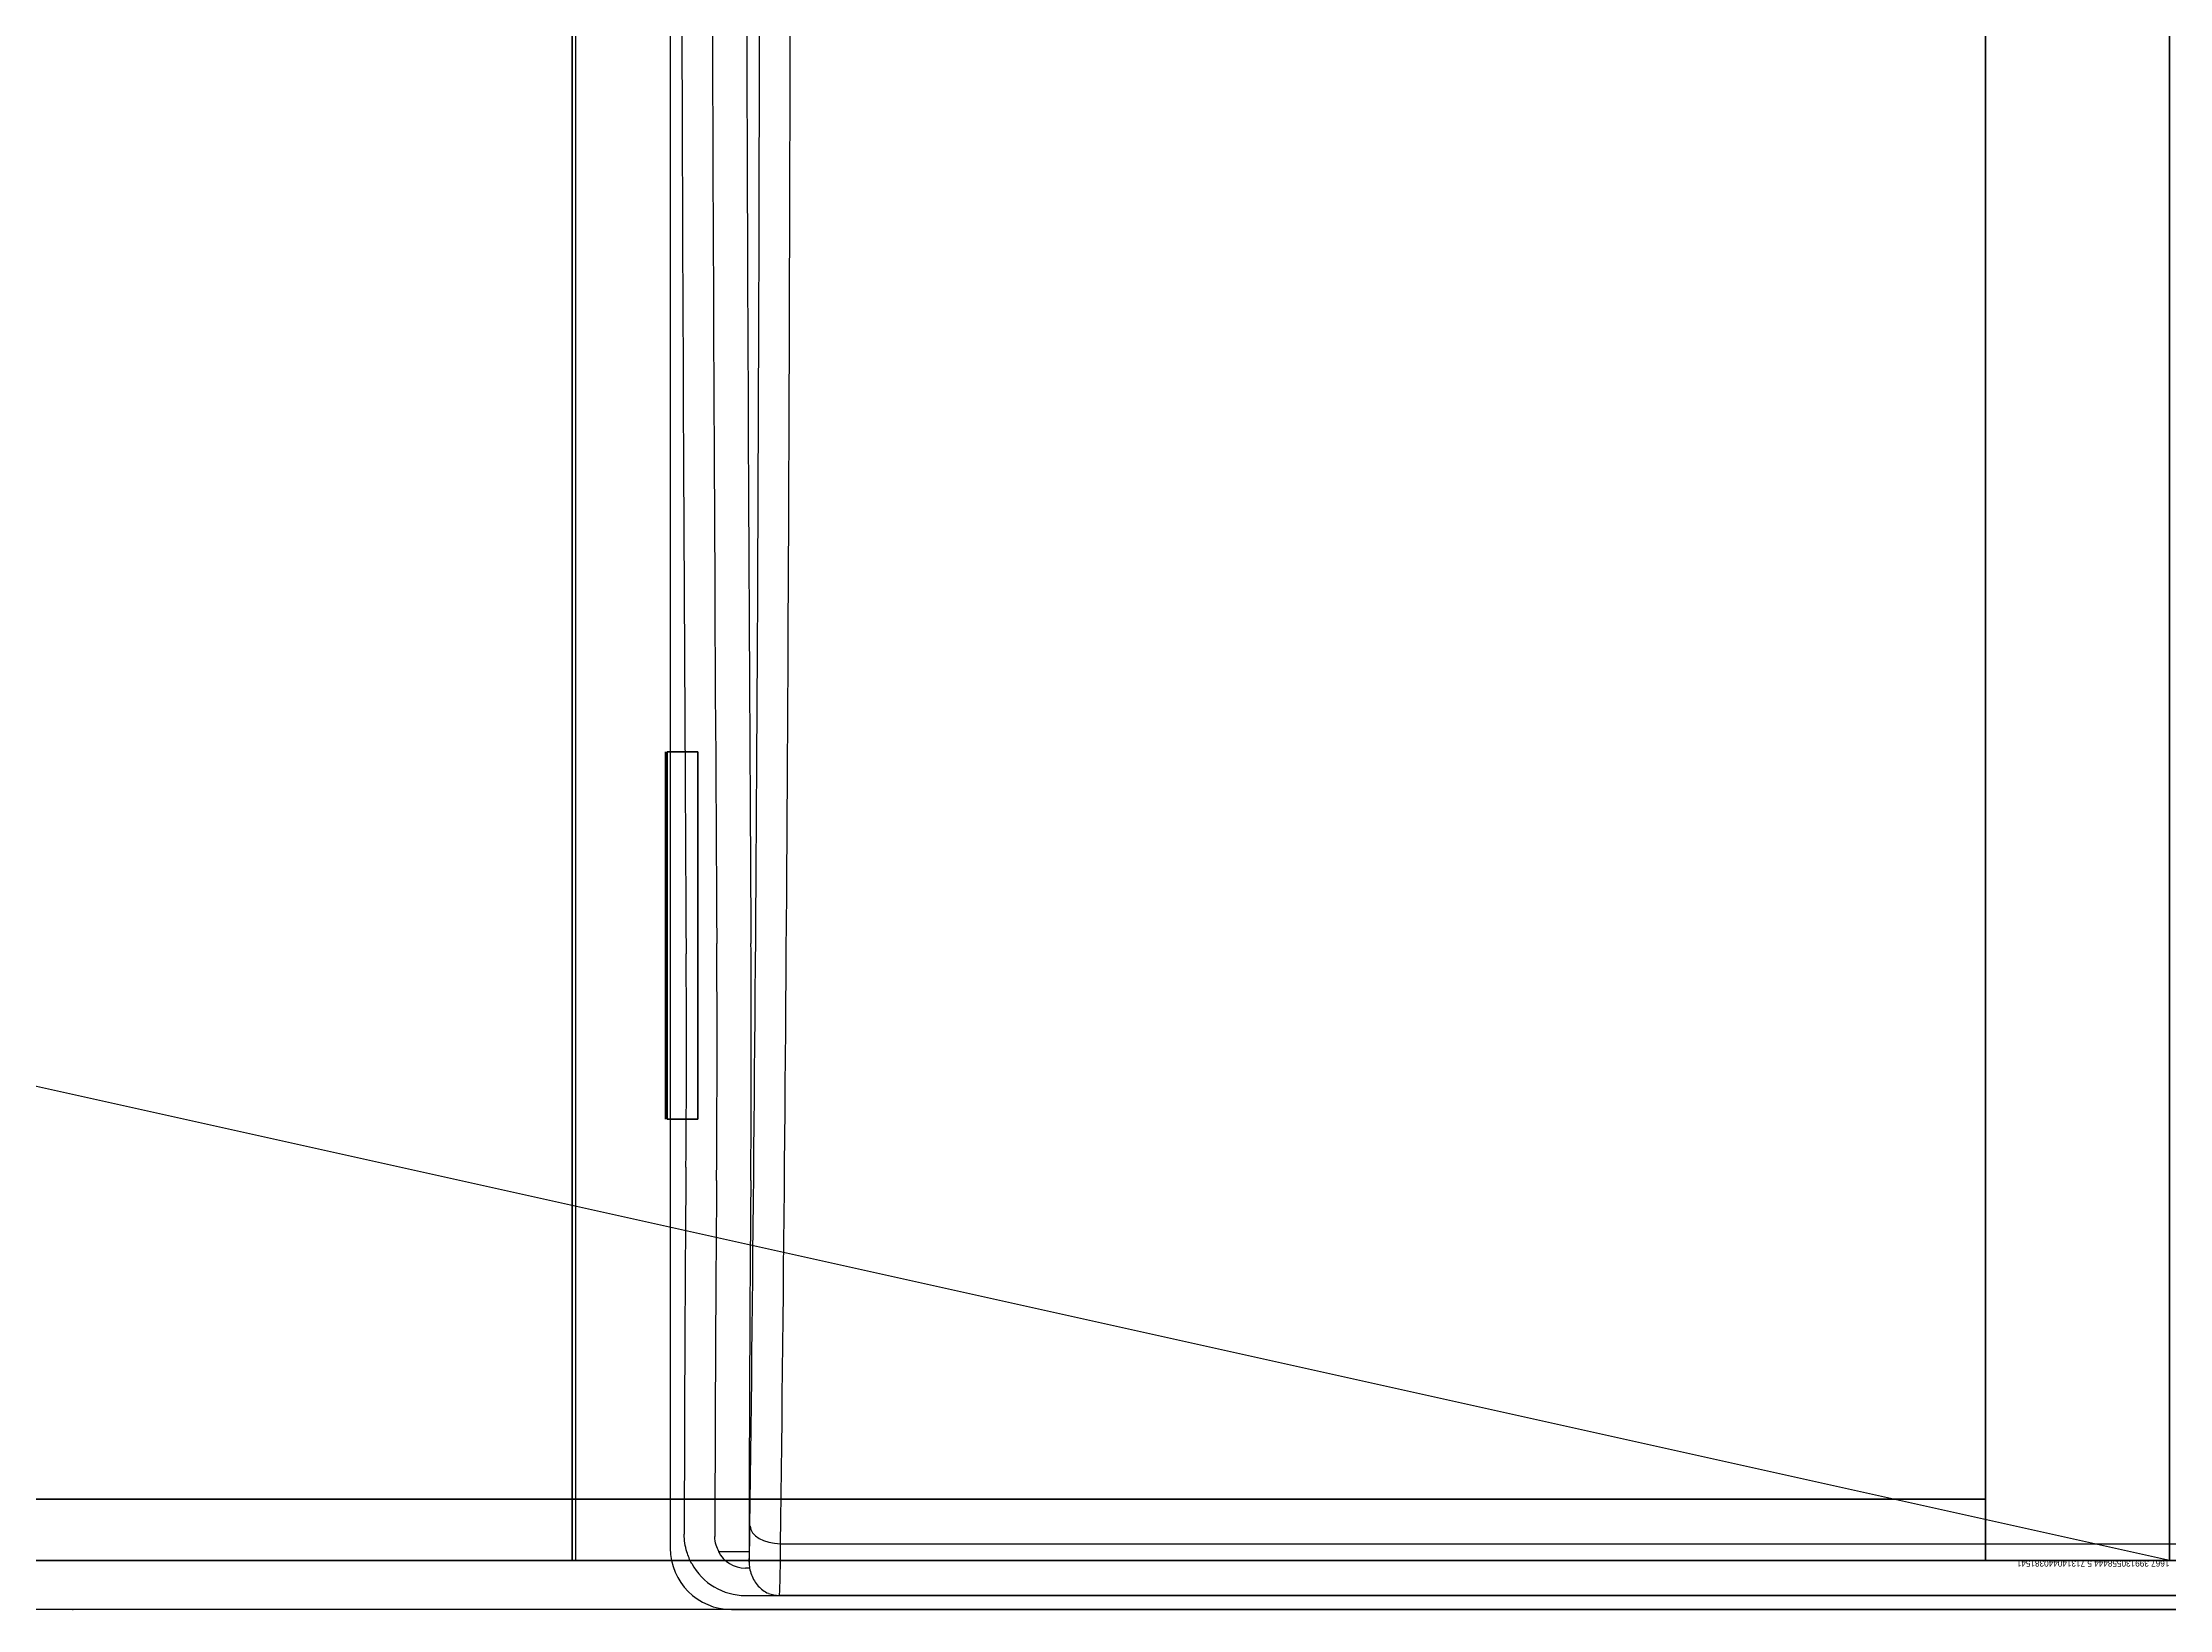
# Model space of a CAD drawing. Header units: millimetres. Extents: x 38967 to 51721, y 49836 to 53207.
# Drawn here: x 48918.63 to 48953.34, y 51766.64 to 51792.22 of the extents above; entities that cross this region are included whole.
import ezdxf

# ---------------------------------------------------------------- set-up
doc = ezdxf.new("R2010")
doc.units = ezdxf.units.MM
doc.header["$LTSCALE"] = 5
for name, color, linetype in [('200-EquipBlack-3d', 250, 'Continuous'), ('200-EquipBorder-2d', 9, 'Continuous'), ('200-EquipInternal-2d', 252, 'Continuous'), ('200-EquipRed-3d', 1, 'Continuous'), ('200-EquipRemBorder-2d', 21, 'Continuous'), ('200-EquipSteel-3d', 9, 'Continuous'), ('200-EquipWhite-3d', 7, 'Continuous'), ('elev3', 8, 'Continuous')]:
    doc.layers.add(name, color=color, linetype=linetype)
doc.layers.add('200-InsPoint-3D', color=3, linetype='Continuous', plot=False)

# ---------------------------------------------------------------- blocks, each defined once
blk = doc.blocks.new('SIGMA-SL-OFF-ON')
at = {"layer": '200-EquipWhite-3d'}
blk.add_3dface([(-5.3, 30), (-5.3, -30), (-5.3, -30, -60), (-5.3, 30, -60)], dxfattribs=at)
at = {"layer": '200-EquipBlack-3d'}
mesh = blk.add_polyface(dxfattribs=at)
corners = [(0, 30, -60), (0, -30, -60), (0, -30), (0, 30), (-5, 30, -60), (-5, -30, -60), (-5, -30), (-5, 30)]
mesh.append_faces([[corners[k] for k in face] for face in [(0, 3, 2, 1), (4, 5, 6, 7), (0, 1, 5, 4), (3, 7, 6, 2), (0, 4, 7, 3), (1, 2, 6, 5)]])
blk = doc.blocks.new('SL50')
at = {"layer": '200-EquipBorder-2d'}
for p, q in [((436.5, 0), (107.5, 0)), ((462, -8), (446.3, -8)), ((446.5, -376.3), (446.5, -10)), ((462, -315.25), (462, -8))]:
    blk.add_line(p, q, dxfattribs=at)
blk.add_ellipse((436.5, -10), major_axis=(7.07, 7.07), ratio=0.999695, start_param=5.497945, end_param=7.068437, dxfattribs=at)
at = {"layer": '200-EquipInternal-2d'}
for p, q in [((434.23, -2.27), (109.77, -2.27)), ((115.27, -2.27), (428.73, -2.27)), ((428.7, -2.3), (115.3, -2.3)), ((428.73, -2.27), (428.7, -2.3)), ((433.56, -6.76), (434.23, -6.76)), ((433.64, -9.47), (433.64, -7.71)), ((438.55, -9.47), (433.64, -9.47)), ((428.49, -10.73), (115.51, -10.73))]:
    blk.add_line(p, q, dxfattribs=at)
for centre, major_axis, ratio, start_param, end_param in [((428.7, -22.3), (0, -20), 0.013091, 3.159046, 4.095446), ((428.7, -7.3), (-3.54, 3.54), 0.999695, 5.134048, 5.497624), ((428.73, -7.27), (-1.92, 4.64), 0.975612, 5.517958, 5.880912), ((428.73, -7.27), (3.54, 3.54), 0.999695, 0.784335, 0.784957), ((434.22, -12.28), (3.83, 9.25), 0.998727, 5.604772, 6.675599), ((434.22, -11.77), (2.1, 4.55), 0.997235, 5.62472, 6.714253), ((430.85, 0), (0, 160), 0.017455, 4.259593, 4.653147), ((433.7, -22.3), (0, 15), 0.017455, 0.235483, 0.953853), ((435.54, -300), (0, -500), 0.017281, 4.095446, 4.712389), ((428.49, -13.62), (5, -0.06), 0.578515, 0.021398, 1.577959), ((440.54, -300), (0, 495), 0.017455, 0.953853, 1.570796), ((436.35, 0), (0, -160), 0.018001, 1.118, 1.496321), ((441.35, 0), (0, 165), 0.017455, 4.259593, 4.637913), ((434.15, -91.87), (0, 50), 0.017455, 1.118, 1.913795), ((439.65, -91.87), (0, -50), 0.01571, 4.259593, 5.055388), ((444.65, -91.87), (0, 45), 0.017455, 1.118, 1.913795), ((427.39, -445), (0, 1005), 0.017455, 4.712389, 5.055388), ((416.89, -445), (0, 1000), 0.017455, 4.717453, 5.055388), ((422.39, -445), (0, -1000), 0.017543, 1.570796, 1.913796)]:
    blk.add_ellipse(centre, major_axis=major_axis, ratio=ratio, start_param=start_param, end_param=end_param, dxfattribs=at)
for points, knots in [([(433.56, -6.76), (433.49, -6.38), (433.39, -6.02), (433.12, -5.31), (432.96, -4.97), (432.39, -4.03), (431.92, -3.53), (431.11, -2.93), (430.8, -2.76), (430.48, -2.63)], [-6.295641, -6.295641, -6.295641, -6.295641, -5.142654, -5.142654, -3.928338, -3.928338, -1.433081, -1.433081, 0, 0, 0, 0]), ([(438.66, -9.45), (438.65, -9.45), (438.64, -9.46), (438.6, -9.47), (438.58, -9.47), (438.55, -9.47)], [6.3929533, 6.3929533, 6.3929533, 6.3929533, 6.4264832, 6.4264832, 6.5035934, 6.5035934, 6.5035934, 6.5035934]), ([(438.55, -9.47), (438.74, -9.79), (438.9, -10.14), (439.15, -10.95), (439.22, -11.43), (439.22, -11.91)], [-2.615423, -2.615423, -2.615423, -2.615423, -1.465266, -1.465266, 0, 0, 0, 0]), ([(443, -7.48), (443.33, -8.09), (443.59, -8.72), (443.79, -9.38), (444.08, -10.32), (444.22, -11.3), (444.22, -12.28)], [-2.491099, -2.491099, -2.491099, -2.491099, -1.465266, -1.465266, -1.465266, 0, 0, 0, 0])]:
    blk.add_open_spline(points, degree=3, knots=knots, dxfattribs=at)
blk.add_open_spline([(433.64, -7.71), (433.64, -7.39), (433.62, -7.07), (433.56, -6.76)], degree=3, dxfattribs=at)
at = {"layer": '200-EquipRed-3d'}
blk.add_3dface([(462.5, -8, 239.89), (462.5, -700, 239.89), (462.5, -700, 159.89), (462.5, -8, 159.89)], dxfattribs=at)
at = {"layer": '200-InsPoint-3D'}
blk.add_point((544, 0), dxfattribs=at)
at = {"rotation": 180}
blk.add_blockref('SIGMA-SL-OFF-ON', (442, -110, 737.92), dxfattribs=at)
blk = doc.blocks.new('PS1600LC')
at = {"layer": '200-InsPoint-3D'}
blk.add_point((1600, 0), dxfattribs=at)
at = {"layer": '200-InsPoint-3D', "flags": 9}
blk.add_attdef('DISTANG', (0, 0), '', height=1, dxfattribs=at)
at = {"layer": '200-EquipSteel-3d'}
mesh = blk.add_polymesh((6, 3), dxfattribs=at)
for k, corner in enumerate([(1600, -400, 2200), (1600, -400, 1550), (1600, -400, 1550), (1570, -400, 2200), (1570, -400, 1550), (1570, -400, 1550), (1570, 0, 2200), (1570, 0, 1550), (1570, -400, 1550), (1600, 0, 2200), (1600, 0, 1550), (1600, -400, 1550), (1600, 0, 2200), (1600, 0, 2200), (1600, -400, 2200), (1570, 0, 2200), (1570, 0, 2200), (1570, -400, 2200)]):
    mesh.set_mesh_vertex(divmod(k, 3), corner)
blk = doc.blocks.new('PS1800LC')
at = {"layer": '200-EquipInternal-2d'}
blk.add_line((0, 0, 10), (1799.98, -399.84, 10), dxfattribs=at)
at = {"layer": '200-EquipSteel-3d'}
blk.add_3dface([(1770, 0, 1590), (30, 0, 1590), (30, 0, 2160), (1770, 0, 2160)], dxfattribs=at)
at = {"layer": '200-InsPoint-3D'}
blk.add_point((0, 0), dxfattribs=at)
blk.add_attdef('DISTANG', (0, 0), '', height=1, dxfattribs=at)
at = {"layer": '200-EquipRemBorder-2d'}
mesh = blk.add_polymesh((6, 3), dxfattribs=at)
for k, corner in enumerate([(1799.98, -399.84, 10), (1799.98, -399.84), (1799.98, -399.84), (0, -399.84, 10), (0, -399.84), (0, -399.84), (0, 0, 10), (0, 0), (0, -399.84), (1799.98, 0, 10), (1799.98, 0), (1799.98, -399.84), (1799.98, 0, 10), (1799.98, 0, 10), (1799.98, -399.84, 10), (0, 0, 10), (0, 0, 10), (0, -399.84, 10)]):
    mesh.set_mesh_vertex(divmod(k, 3), corner)
at = {"layer": '200-EquipSteel-3d'}
mesh = blk.add_polymesh((6, 3), dxfattribs=at)
for k, corner in enumerate([(30, -400, 2200), (30, -400, 1550), (30, -400, 1550), (0, -400, 2200), (0, -400, 1550), (0, -400, 1550), (0, 0, 2200), (0, 0, 1550), (0, -400, 1550), (30, 0, 2200), (30, 0, 1550), (30, -400, 1550), (30, 0, 2200), (30, 0, 2200), (30, -400, 2200), (0, 0, 2200), (0, 0, 2200), (0, -400, 2200)]):
    mesh.set_mesh_vertex(divmod(k, 3), corner)
mesh = blk.add_polymesh((6, 3), dxfattribs=at)
for k, corner in enumerate([(1770, -400, 1590), (1770, -400, 1550), (1770, -400, 1550), (30, -400, 1590), (30, -400, 1550), (30, -400, 1550), (30, 0, 1590), (30, 0, 1550), (30, -400, 1550), (1770, 0, 1590), (1770, 0, 1550), (1770, -400, 1550), (1770, 0, 1590), (1770, 0, 1590), (1770, -400, 1590), (30, 0, 1590), (30, 0, 1590), (30, -400, 1590)]):
    mesh.set_mesh_vertex(divmod(k, 3), corner)
mesh = blk.add_polymesh((6, 3), dxfattribs=at)
for k, corner in enumerate([(1770, -400, 2200), (1770, -400, 2160), (1770, -400, 2160), (30, -400, 2200), (30, -400, 2160), (30, -400, 2160), (30, 0, 2200), (30, 0, 2160), (30, -400, 2160), (1770, 0, 2200), (1770, 0, 2160), (1770, -400, 2160), (1770, 0, 2200), (1770, 0, 2200), (1770, -400, 2200), (30, 0, 2200), (30, 0, 2200), (30, -400, 2200)]):
    mesh.set_mesh_vertex(divmod(k, 3), corner)
mesh = blk.add_polymesh((6, 3), dxfattribs=at)
for k, corner in enumerate([(1770, -340, 1920), (1770, -340, 1880), (1770, -340, 1880), (30, -340, 1920), (30, -340, 1880), (30, -340, 1880), (30, -10, 1920), (30, -10, 1880), (30, -340, 1880), (1770, -10, 1920), (1770, -10, 1880), (1770, -340, 1880), (1770, -10, 1920), (1770, -10, 1920), (1770, -340, 1920), (30, -10, 1920), (30, -10, 1920), (30, -340, 1920)]):
    mesh.set_mesh_vertex(divmod(k, 3), corner)

msp = doc.modelspace()

# ---------------------------------------------------------------- linework, layer by layer
at = {"layer": 'elev3'}
msp.add_line((50293.341, 51766.644), (46913.341, 51766.644), dxfattribs=at)

# ---------------------------------------------------------------- block references
at = {"xscale": 0.1000000000003638, "yscale": 0.09999999999854481, "zscale": 0.1000000000003638, "rotation": 180}
for name, p in [('SL50', (48973.522, 51766.644)), ('PS1600LC', (49113.341, 51767.444))]:
    msp.add_blockref(name, p, dxfattribs=at)
msp.add_blockref('PS1800LC', (48953.341, 51767.444), dxfattribs=at).add_auto_attribs({'DISTANG': '1667.399130558444^I5.713140440381541'})

doc.saveas('drawing.dxf')
